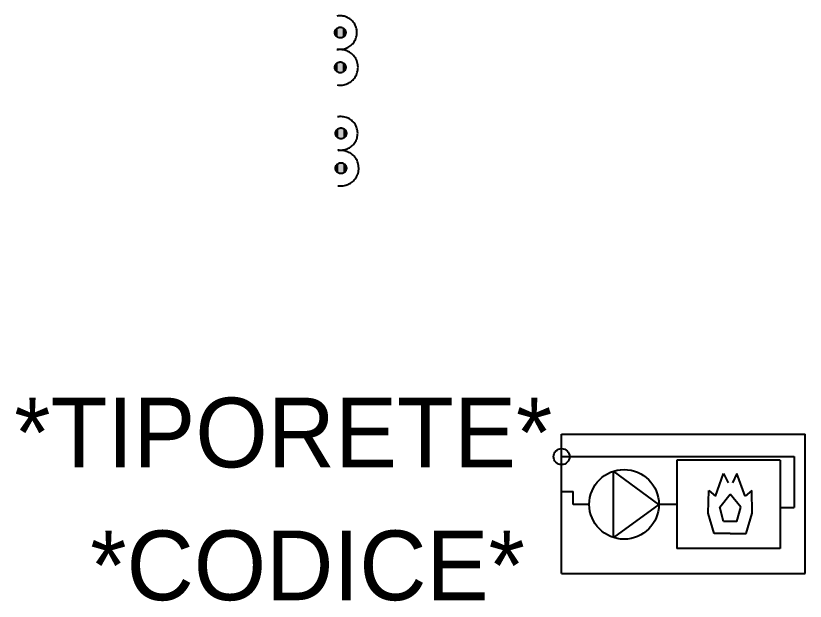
# Model space of a CAD drawing. Extents: x -3.3 to 36.8, y 0.3 to 24.5.
# Drawn here: x 16.599 to 18.866, y 3.989 to 5.669 of the extents above; entities that cross this region are included whole.
import ezdxf
from ezdxf.enums import TextEntityAlignment as Align

# ---------------------------------------------------------------- set-up
doc = ezdxf.new("R2010")
doc.units = 0
doc.linetypes.add('ACAD_ISO04W100', pattern=[30, 24, -3, 0, -3])
doc.layers.get('0').update_dxf_attribs({"linetype": 'CONTINUOUS'})
doc.layers.add('-IDRICO-SANITARIO', color=4, linetype='CONTINUOUS')

# ---------------------------------------------------------------- blocks, each defined once
blk = doc.blocks.new('IRETES')
at = {"color": 7, "linetype": 'CONTINUOUS'}
for p, q in [((0, -0.335643), (0, 0.064357)), ((0, 0.064357), (0.7, 0.064357)), ((0.7, -0.335643), (0.7, 0.064357)), ((0.627805, -0.009786), (0.331308, -0.009786)), ((0.331308, -0.009786), (0.331308, -0.26404)), ((0.627805, -0.009786), (0.627805, -0.26404)), ((0.279593, -0.136913), (0.149148, -0.041688)), ((0.149148, -0.232138), (0.149148, -0.041688)), ((0, -0.335643), (0, -0.083363)), ((0.279593, -0.136913), (0.149148, -0.232138)), ((0.627805, -0.26404), (0.331308, -0.26404)), ((0, -0.335643), (0.462607, -0.335643)), ((0, -0.335643), (0.7, -0.335643))]:
    blk.add_line(p, q, dxfattribs=at)
at = {"color": 1, "linetype": 'CONTINUOUS'}
for p, q in [((0, 0), (0.434602, 0)), ((0.434602, 0), (0.668117, 0)), ((0.668117, 0), (0.668117, -0.145527)), ((0.441794, -0.112962), (0.465527, -0.04814)), ((0.465527, -0.04814), (0.478185, -0.075017)), ((0.5035, -0.04814), (0.490843, -0.075017)), ((0.527233, -0.112962), (0.5035, -0.04814)), ((0.421226, -0.161973), (0.422808, -0.097151)), ((0.422808, -0.097151), (0.441794, -0.112962)), ((0.54622, -0.097151), (0.527233, -0.112962)), ((0.547802, -0.161973), (0.54622, -0.097151)), ((0.627805, -0.145527), (0.668117, -0.145527)), ((0.43863, -0.220471), (0.421226, -0.161973)), ((0.530398, -0.220471), (0.547802, -0.161973)), ((0.484514, -0.220471), (0.43863, -0.220471)), ((0.484514, -0.220471), (0.530398, -0.220471))]:
    blk.add_line(p, q, dxfattribs=at)
at = {"color": 5, "linetype": 'CONTINUOUS'}
for p, q in [((0, -0.1), (0.033833, -0.1)), ((0.033833, -0.136913), (0.033833, -0.1)), ((0.079633, -0.136913), (0.033833, -0.136913)), ((0.331308, -0.136913), (0.279593, -0.136913))]:
    blk.add_line(p, q, dxfattribs=at)
at = {"color": 2, "linetype": 'CONTINUOUS'}
for p, q in [((0.454452, -0.144582), (0.484514, -0.10761)), ((0.514576, -0.144582), (0.484514, -0.10761)), ((0.465527, -0.185688), (0.454452, -0.144582)), ((0.5035, -0.185688), (0.514576, -0.144582)), ((0.5035, -0.185688), (0.465527, -0.185688))]:
    blk.add_line(p, q, dxfattribs=at)
at = {"color": 7, "linetype": 'CONTINUOUS'}
for centre, radius in [((0, 0), 0.023), ((0.179613, -0.136913), 0.09998)]:
    blk.add_circle(centre, radius, dxfattribs=at)
at = {"flags": 8}
for tag, p in [('TIPORETE', (-6.026622, -0.030842)), ('CODICE', (-6.105423, -0.411996))]:
    blk.add_attdef(tag, text='', height=0.2, dxfattribs=at).set_placement(p, align=Align.RIGHT)
blk = doc.blocks.new('*U47')
at = {"layer": '-IDRICO-SANITARIO', "color": 4, "linetype": 'CONTINUOUS'}
for points in [[(-0.015437, -0.002445), (-0.015629, 0), (-0.015437, 0.002445)], [(-0.014864, -0.00483), (-0.015437, 0.002445), (-0.014864, 0.00483)], [(-0.015437, -0.002445), (-0.015437, 0.002445), (-0.014864, -0.00483)], [(-0.013926, -0.007096), (-0.014864, 0.00483), (-0.013926, 0.007096)], [(-0.014864, -0.00483), (-0.014864, 0.00483), (-0.013926, -0.007096)], [(-0.012644, -0.009187), (-0.013926, 0.007096), (-0.012644, 0.009187)], [(-0.013926, -0.007096), (-0.013926, 0.007096), (-0.012644, -0.009187)], [(-0.011052, -0.011052), (-0.012644, 0.009187), (-0.011052, 0.011052)], [(-0.012644, -0.009187), (-0.012644, 0.009187), (-0.011052, -0.011052)], [(-0.009187, -0.012644), (-0.011052, 0.011052), (-0.009187, 0.012644)], [(-0.011052, -0.011052), (-0.011052, 0.011052), (-0.009187, -0.012644)], [(-0.007096, -0.013926), (-0.009187, 0.012644), (-0.007096, 0.013926)], [(-0.009187, -0.012644), (-0.009187, 0.012644), (-0.007096, -0.013926)], [(-0.00483, -0.014864), (-0.007096, 0.013926), (-0.00483, 0.014864)], [(-0.007096, -0.013926), (-0.007096, 0.013926), (-0.00483, -0.014864)], [(-0.002445, -0.015437), (-0.00483, 0.014864), (-0.002445, 0.015437)], [(-0.00483, -0.014864), (-0.00483, 0.014864), (-0.002445, -0.015437)], [(0, -0.015629), (-0.002445, 0.015437), (0, 0.015629)], [(-0.002445, -0.015437), (-0.002445, 0.015437), (0, -0.015629)], [(0, -0.015629), (0, 0.015629), (0.002445, -0.015437)], [(0.002445, -0.015437), (0, 0.015629), (0.002445, 0.015437)], [(0.002445, -0.015437), (0.002445, 0.015437), (0.00483, -0.014864)], [(0.00483, -0.014864), (0.002445, 0.015437), (0.00483, 0.014864)], [(0.00483, -0.014864), (0.00483, 0.014864), (0.007096, -0.013926)], [(0.007096, -0.013926), (0.00483, 0.014864), (0.007096, 0.013926)], [(0.007096, -0.013926), (0.007096, 0.013926), (0.009187, -0.012644)], [(0.009187, -0.012644), (0.007096, 0.013926), (0.009187, 0.012644)], [(0.009187, -0.012644), (0.009187, 0.012644), (0.011052, -0.011052)], [(0.011052, -0.011052), (0.009187, 0.012644), (0.011052, 0.011052)], [(0.011052, -0.011052), (0.011052, 0.011052), (0.012644, -0.009187)], [(0.012644, -0.009187), (0.011052, 0.011052), (0.012644, 0.009187)], [(0.012644, -0.009187), (0.012644, 0.009187), (0.013926, -0.007096)], [(0.013926, -0.007096), (0.012644, 0.009187), (0.013926, 0.007096)], [(0.013926, -0.007096), (0.013926, 0.007096), (0.014864, -0.00483)], [(0.014864, -0.00483), (0.013926, 0.007096), (0.014864, 0.00483)], [(0.014864, -0.00483), (0.014864, 0.00483), (0.015437, -0.002445)], [(0.015437, -0.002445), (0.014864, 0.00483), (0.015437, 0.002445)], [(0.015437, -0.002445), (0.015437, 0.002445), (0.015629, 0)]]:
    blk.add_solid(points, dxfattribs=at)
blk = doc.blocks.new('*U48')
at = {"layer": '-IDRICO-SANITARIO', "color": 4, "linetype": 'CONTINUOUS'}
for points in [[(-0.011052, -0.111052), (-0.012644, -0.090813), (-0.011052, -0.088948)], [(-0.009187, -0.112644), (-0.011052, -0.088948), (-0.009187, -0.087356)], [(-0.011052, -0.111052), (-0.011052, -0.088948), (-0.009187, -0.112644)], [(-0.007096, -0.113926), (-0.009187, -0.087356), (-0.007096, -0.086074)], [(-0.009187, -0.112644), (-0.009187, -0.087356), (-0.007096, -0.113926)], [(-0.00483, -0.114864), (-0.007096, -0.086074), (-0.00483, -0.085136)], [(-0.007096, -0.113926), (-0.007096, -0.086074), (-0.00483, -0.114864)], [(-0.002445, -0.115437), (-0.00483, -0.085136), (-0.002445, -0.084563)], [(-0.00483, -0.114864), (-0.00483, -0.085136), (-0.002445, -0.115437)], [(0, -0.115629), (-0.002445, -0.084563), (0, -0.084371)], [(-0.002445, -0.115437), (-0.002445, -0.084563), (0, -0.115629)], [(0, -0.115629), (0, -0.084371), (0.002445, -0.115437)], [(0.002445, -0.115437), (0, -0.084371), (0.002445, -0.084563)], [(0.002445, -0.115437), (0.002445, -0.084563), (0.00483, -0.114864)], [(0.00483, -0.114864), (0.002445, -0.084563), (0.00483, -0.085136)], [(0.00483, -0.114864), (0.00483, -0.085136), (0.007096, -0.113926)], [(0.007096, -0.113926), (0.00483, -0.085136), (0.007096, -0.086074)], [(0.007096, -0.113926), (0.007096, -0.086074), (0.009187, -0.112644)], [(0.009187, -0.112644), (0.007096, -0.086074), (0.009187, -0.087356)], [(0.009187, -0.112644), (0.009187, -0.087356), (0.011052, -0.111052)], [(0.011052, -0.111052), (0.009187, -0.087356), (0.011052, -0.088948)], [(0.011052, -0.111052), (0.011052, -0.088948), (0.012644, -0.109187)], [(0.012644, -0.109187), (0.011052, -0.088948), (0.012644, -0.090813)], [(-0.015437, -0.102445), (-0.015629, -0.1), (-0.015437, -0.097555)], [(-0.014864, -0.10483), (-0.015437, -0.097555), (-0.014864, -0.09517)], [(-0.015437, -0.102445), (-0.015437, -0.097555), (-0.014864, -0.10483)], [(-0.013926, -0.107096), (-0.014864, -0.09517), (-0.013926, -0.092904)], [(-0.014864, -0.10483), (-0.014864, -0.09517), (-0.013926, -0.107096)], [(-0.012644, -0.109187), (-0.013926, -0.092904), (-0.012644, -0.090813)], [(-0.013926, -0.107096), (-0.013926, -0.092904), (-0.012644, -0.109187)], [(-0.012644, -0.109187), (-0.012644, -0.090813), (-0.011052, -0.111052)], [(0.012644, -0.109187), (0.012644, -0.090813), (0.013926, -0.107096)], [(0.013926, -0.107096), (0.012644, -0.090813), (0.013926, -0.092904)], [(0.013926, -0.107096), (0.013926, -0.092904), (0.014864, -0.10483)], [(0.014864, -0.10483), (0.013926, -0.092904), (0.014864, -0.09517)], [(0.014864, -0.10483), (0.014864, -0.09517), (0.015437, -0.102445)], [(0.015437, -0.102445), (0.014864, -0.09517), (0.015437, -0.097555)], [(0.015437, -0.102445), (0.015437, -0.097555), (0.015629, -0.1)]]:
    blk.add_solid(points, dxfattribs=at)
blk = doc.blocks.new('RIPRETESL')
at = {"layer": '-IDRICO-SANITARIO', "color": 4, "linetype": 'ACAD_ISO04W100'}
for centre in [(0, 0), (0, -0.1)]:
    blk.add_circle(centre, 0.015629, dxfattribs=at)
for centre, radius, start, end in [((0, 0), 0.048, 258.829151, 102.137646), ((0, -0.1), 0.05099, 260.277482, 100.689315)]:
    blk.add_arc(centre, radius, start, end, dxfattribs=at)
at = {"layer": '-IDRICO-SANITARIO', "color": 4, "linetype": 'CONTINUOUS'}
for name in ['*U47', '*U48']:
    blk.add_blockref(name, (0, 0), dxfattribs=at)
at = {"flags": 9}
blk.add_attdef('CODICE', (0.157371, -0.099964), '', height=0.15, dxfattribs=at)
blk = doc.blocks.new('*U51')
at = {"layer": '-IDRICO-SANITARIO', "color": 4, "linetype": 'CONTINUOUS'}
for points in [[(-0.007096, 0.086074), (-0.009187, 0.112644), (-0.007096, 0.113926)], [(-0.00483, 0.085136), (-0.007096, 0.113926), (-0.00483, 0.114864)], [(-0.007096, 0.086074), (-0.007096, 0.113926), (-0.00483, 0.085136)], [(-0.002445, 0.084563), (-0.00483, 0.114864), (-0.002445, 0.115437)], [(-0.00483, 0.085136), (-0.00483, 0.114864), (-0.002445, 0.084563)], [(0, 0.084371), (-0.002445, 0.115437), (0, 0.115629)], [(-0.002445, 0.084563), (-0.002445, 0.115437), (0, 0.084371)], [(0, 0.084371), (0, 0.115629), (0.002445, 0.084563)], [(0.002445, 0.084563), (0, 0.115629), (0.002445, 0.115437)], [(0.002445, 0.084563), (0.002445, 0.115437), (0.00483, 0.085136)], [(0.00483, 0.085136), (0.002445, 0.115437), (0.00483, 0.114864)], [(0.00483, 0.085136), (0.00483, 0.114864), (0.007096, 0.086074)], [(0.007096, 0.086074), (0.00483, 0.114864), (0.007096, 0.113926)], [(0.007096, 0.086074), (0.007096, 0.113926), (0.009187, 0.087356)], [(0.009187, 0.087356), (0.007096, 0.113926), (0.009187, 0.112644)], [(-0.015437, 0.097555), (-0.015629, 0.1), (-0.015437, 0.102445)], [(-0.014864, 0.09517), (-0.015437, 0.102445), (-0.014864, 0.10483)], [(-0.015437, 0.097555), (-0.015437, 0.102445), (-0.014864, 0.09517)], [(-0.013926, 0.092904), (-0.014864, 0.10483), (-0.013926, 0.107096)], [(-0.014864, 0.09517), (-0.014864, 0.10483), (-0.013926, 0.092904)], [(-0.012644, 0.090813), (-0.013926, 0.107096), (-0.012644, 0.109187)], [(-0.013926, 0.092904), (-0.013926, 0.107096), (-0.012644, 0.090813)], [(-0.011052, 0.088948), (-0.012644, 0.109187), (-0.011052, 0.111052)], [(-0.012644, 0.090813), (-0.012644, 0.109187), (-0.011052, 0.088948)], [(-0.009187, 0.087356), (-0.011052, 0.111052), (-0.009187, 0.112644)], [(-0.011052, 0.088948), (-0.011052, 0.111052), (-0.009187, 0.087356)], [(-0.009187, 0.087356), (-0.009187, 0.112644), (-0.007096, 0.086074)], [(0.009187, 0.087356), (0.009187, 0.112644), (0.011052, 0.088948)], [(0.011052, 0.088948), (0.009187, 0.112644), (0.011052, 0.111052)], [(0.011052, 0.088948), (0.011052, 0.111052), (0.012644, 0.090813)], [(0.012644, 0.090813), (0.011052, 0.111052), (0.012644, 0.109187)], [(0.012644, 0.090813), (0.012644, 0.109187), (0.013926, 0.092904)], [(0.013926, 0.092904), (0.012644, 0.109187), (0.013926, 0.107096)], [(0.013926, 0.092904), (0.013926, 0.107096), (0.014864, 0.09517)], [(0.014864, 0.09517), (0.013926, 0.107096), (0.014864, 0.10483)], [(0.014864, 0.09517), (0.014864, 0.10483), (0.015437, 0.097555)], [(0.015437, 0.097555), (0.014864, 0.10483), (0.015437, 0.102445)], [(0.015437, 0.097555), (0.015437, 0.102445), (0.015629, 0.1)]]:
    blk.add_solid(points, dxfattribs=at)
blk = doc.blocks.new('*U52')
at = {"layer": '-IDRICO-SANITARIO', "color": 4, "linetype": 'CONTINUOUS'}
for points in [[(-0.015437, -0.002445), (-0.015629, 0), (-0.015437, 0.002445)], [(-0.014864, -0.00483), (-0.015437, 0.002445), (-0.014864, 0.00483)], [(-0.015437, -0.002445), (-0.015437, 0.002445), (-0.014864, -0.00483)], [(-0.013926, -0.007096), (-0.014864, 0.00483), (-0.013926, 0.007096)], [(-0.014864, -0.00483), (-0.014864, 0.00483), (-0.013926, -0.007096)], [(-0.012644, -0.009187), (-0.013926, 0.007096), (-0.012644, 0.009187)], [(-0.013926, -0.007096), (-0.013926, 0.007096), (-0.012644, -0.009187)], [(-0.011052, -0.011052), (-0.012644, 0.009187), (-0.011052, 0.011052)], [(-0.012644, -0.009187), (-0.012644, 0.009187), (-0.011052, -0.011052)], [(-0.009187, -0.012644), (-0.011052, 0.011052), (-0.009187, 0.012644)], [(-0.011052, -0.011052), (-0.011052, 0.011052), (-0.009187, -0.012644)], [(-0.007096, -0.013926), (-0.009187, 0.012644), (-0.007096, 0.013926)], [(-0.009187, -0.012644), (-0.009187, 0.012644), (-0.007096, -0.013926)], [(-0.00483, -0.014864), (-0.007096, 0.013926), (-0.00483, 0.014864)], [(-0.007096, -0.013926), (-0.007096, 0.013926), (-0.00483, -0.014864)], [(-0.002445, -0.015437), (-0.00483, 0.014864), (-0.002445, 0.015437)], [(-0.00483, -0.014864), (-0.00483, 0.014864), (-0.002445, -0.015437)], [(0, -0.015629), (-0.002445, 0.015437), (0, 0.015629)], [(-0.002445, -0.015437), (-0.002445, 0.015437), (0, -0.015629)], [(0, -0.015629), (0, 0.015629), (0.002445, -0.015437)], [(0.002445, -0.015437), (0, 0.015629), (0.002445, 0.015437)], [(0.002445, -0.015437), (0.002445, 0.015437), (0.00483, -0.014864)], [(0.00483, -0.014864), (0.002445, 0.015437), (0.00483, 0.014864)], [(0.00483, -0.014864), (0.00483, 0.014864), (0.007096, -0.013926)], [(0.007096, -0.013926), (0.00483, 0.014864), (0.007096, 0.013926)], [(0.007096, -0.013926), (0.007096, 0.013926), (0.009187, -0.012644)], [(0.009187, -0.012644), (0.007096, 0.013926), (0.009187, 0.012644)], [(0.009187, -0.012644), (0.009187, 0.012644), (0.011052, -0.011052)], [(0.011052, -0.011052), (0.009187, 0.012644), (0.011052, 0.011052)], [(0.011052, -0.011052), (0.011052, 0.011052), (0.012644, -0.009187)], [(0.012644, -0.009187), (0.011052, 0.011052), (0.012644, 0.009187)], [(0.012644, -0.009187), (0.012644, 0.009187), (0.013926, -0.007096)], [(0.013926, -0.007096), (0.012644, 0.009187), (0.013926, 0.007096)], [(0.013926, -0.007096), (0.013926, 0.007096), (0.014864, -0.00483)], [(0.014864, -0.00483), (0.013926, 0.007096), (0.014864, 0.00483)], [(0.014864, -0.00483), (0.014864, 0.00483), (0.015437, -0.002445)], [(0.015437, -0.002445), (0.014864, 0.00483), (0.015437, 0.002445)], [(0.015437, -0.002445), (0.015437, 0.002445), (0.015629, 0)]]:
    blk.add_solid(points, dxfattribs=at)
blk = doc.blocks.new('RIPRETEDL')
at = {"layer": '-IDRICO-SANITARIO', "color": 4, "linetype": 'ACAD_ISO04W100'}
for centre in [(0, 0.1), (0, 0)]:
    blk.add_circle(centre, 0.015629, dxfattribs=at)
for centre, radius, start, end in [((0, 0.1), 0.048, 258.829151, 102.137646), ((0, 0), 0.05099, 260.277482, 100.689315)]:
    blk.add_arc(centre, radius, start, end, dxfattribs=at)
at = {"layer": '-IDRICO-SANITARIO', "color": 4, "linetype": 'CONTINUOUS'}
for name in ['*U51', '*U52']:
    blk.add_blockref(name, (0, 0), dxfattribs=at)
at = {"flags": 9}
blk.add_attdef('CODICE', (0.157371, 0.000036), '', height=0.15, dxfattribs=at)

msp = doc.modelspace()

# ---------------------------------------------------------------- block references
at = {"color": 7, "linetype": 'CONTINUOUS'}
for name, p in [('RIPRETESL', (17.5307, 5.6206)), ('RIPRETEDL', (17.5327, 5.2313))]:
    msp.add_blockref(name, p, dxfattribs=at)
ref = msp.add_blockref('IRETES', (18.1664, 4.4035), dxfattribs=at)
ref.add_attrib('CODICE', '*CODICE*', dxfattribs={"height": 0.2}).set_placement((18.0609, 3.9915), align=Align.RIGHT)
ref.add_attrib('TIPORETE', '*TIPORETE*', dxfattribs={"height": 0.2}).set_placement((18.1397, 4.3727), align=Align.RIGHT)

doc.saveas('drawing.dxf')
